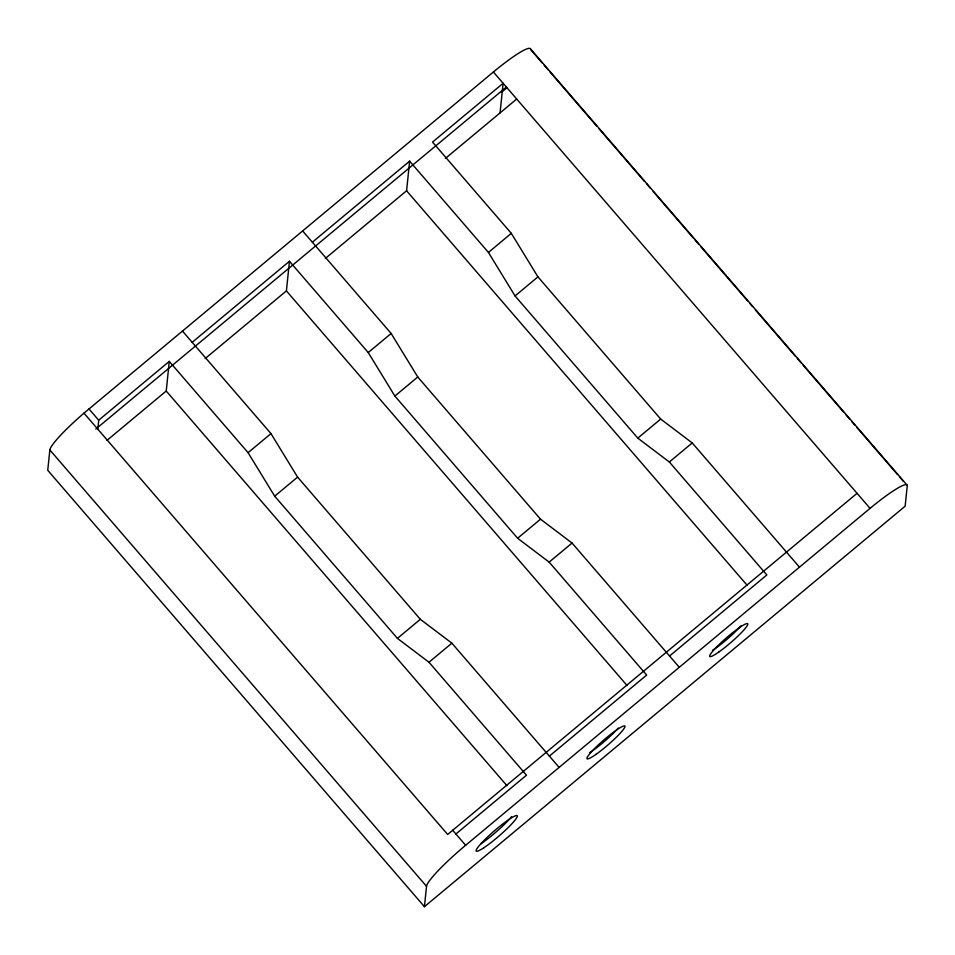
<?xml version="1.0" encoding="UTF-8"?>
<svg xmlns="http://www.w3.org/2000/svg" width="955" height="955" viewBox="0 0 955 955"><rect width="100%" height="100%" fill="white"/><g stroke="black" fill="none" stroke-linecap="round" stroke-linejoin="round"><path stroke-width="1.43" d="M542.249 62.994L530.574 49.469A51.284 6.59 -40.8 0 0 493.377 71.995L83.968 413.145A49.899 6.41 -40.8 0 0 49.851 449.96L47.75 470.314L424.426 906.677L905.149 506.186L907.25 485.832A51.284 6.59 -40.8 0 0 870.053 508.358L465.646 845.271A49.899 6.41 -40.8 0 0 426.527 886.312L424.426 906.677M97.792 429.082L98.699 420.2L169.286 361.396L248.073 452.67L274.694 496.182L397.435 638.382L428.986 662.245L526.48 775.185L455.893 833.99M107.032 440.339L166.23 391.013L169.286 361.396M205.146 358.591L286.404 290.893L289.461 261.276L368.248 352.55L394.869 396.062L517.622 538.262L549.161 562.125L646.654 675.066L549.376 756.121M325.321 258.471L406.579 190.773L409.647 161.156L488.435 252.43L515.055 295.943L637.797 438.13L669.348 462.005L766.841 574.946L669.551 656.001M500.062 112.893L503.118 83.288L432.531 142.092L511.319 233.354L537.94 276.878L660.693 419.066L692.232 442.929L799.478 567.163M857.065 493.305L447.656 834.455L83.968 413.145M192.182 342.332L289.461 261.276M312.357 242.212L409.647 161.156M95.822 429.07L506.365 87.048M501.542 92.265L507.153 87.585M445.412 158.423L516.75 98.998M248.073 452.67L270.969 433.606L182.441 331.051M368.248 352.55L391.144 333.474L302.616 230.919M488.435 252.43L511.319 233.354M274.694 496.182L297.59 477.118L270.969 433.606M394.869 396.062L417.765 376.998L391.144 333.474M515.055 295.943L537.94 276.878M397.435 638.382L420.331 619.306L451.87 643.169L559.117 767.402M517.622 538.262L540.506 519.186L572.057 543.049L679.292 667.282M637.797 438.13L660.693 419.066M428.986 662.245L451.87 643.169M549.161 562.125L572.057 543.049M669.348 462.005L692.232 442.929M530.264 48.621L906.952 484.985M544.195 65.25L548.086 69.763M550.044 72.019L596.756 126.144M598.701 128.4L644.446 181.39M646.404 183.647L650.295 188.159M653.208 191.537L693.115 237.771M695.061 240.027L698.953 244.528M700.91 246.784L747.622 300.909M749.568 303.165L752.492 306.543M755.405 309.933L795.312 356.155M797.27 358.412L801.161 362.924M803.107 365.18L843.981 412.536M845.927 414.792L849.819 419.305M851.764 421.561L854.689 424.939M856.635 427.195L897.521 474.551M899.467 476.808L903.358 481.32M493.377 71.995L870.053 508.358M406.579 190.773L747.228 585.391M417.765 376.998L540.506 519.186M286.404 290.893L627.053 685.511M297.59 477.118L420.331 619.306M166.23 391.013L506.878 785.631M88.958 408.919L98.699 420.2M452.646 830.229L465.646 845.271M49.851 449.96L426.527 886.312M511.594 816.621A27.062 3.474 -40.8 0 1 480.651 843.969M618.279 728.02A25.057 3.223 -40.8 0 1 589.736 752.624M741.08 625.704A25.057 3.223 -40.8 0 1 712.537 650.307M483.899 847.73A27.062 3.474 -40.8 0 0 517.097 816.979A27.062 3.474 -40.8 0 0 489.139 835.518A27.062 3.474 -40.8 0 0 483.899 847.73M595.968 754.378A25.057 3.223 -40.8 0 0 625 726.528A25.057 3.223 -40.8 0 0 596.803 746.368A25.057 3.223 -40.8 0 0 595.968 754.378M718.781 652.062A25.057 3.223 -40.8 0 0 747.813 624.224A25.057 3.223 -40.8 0 0 719.604 644.052A25.057 3.223 -40.8 0 0 718.781 652.062"/></g></svg>
